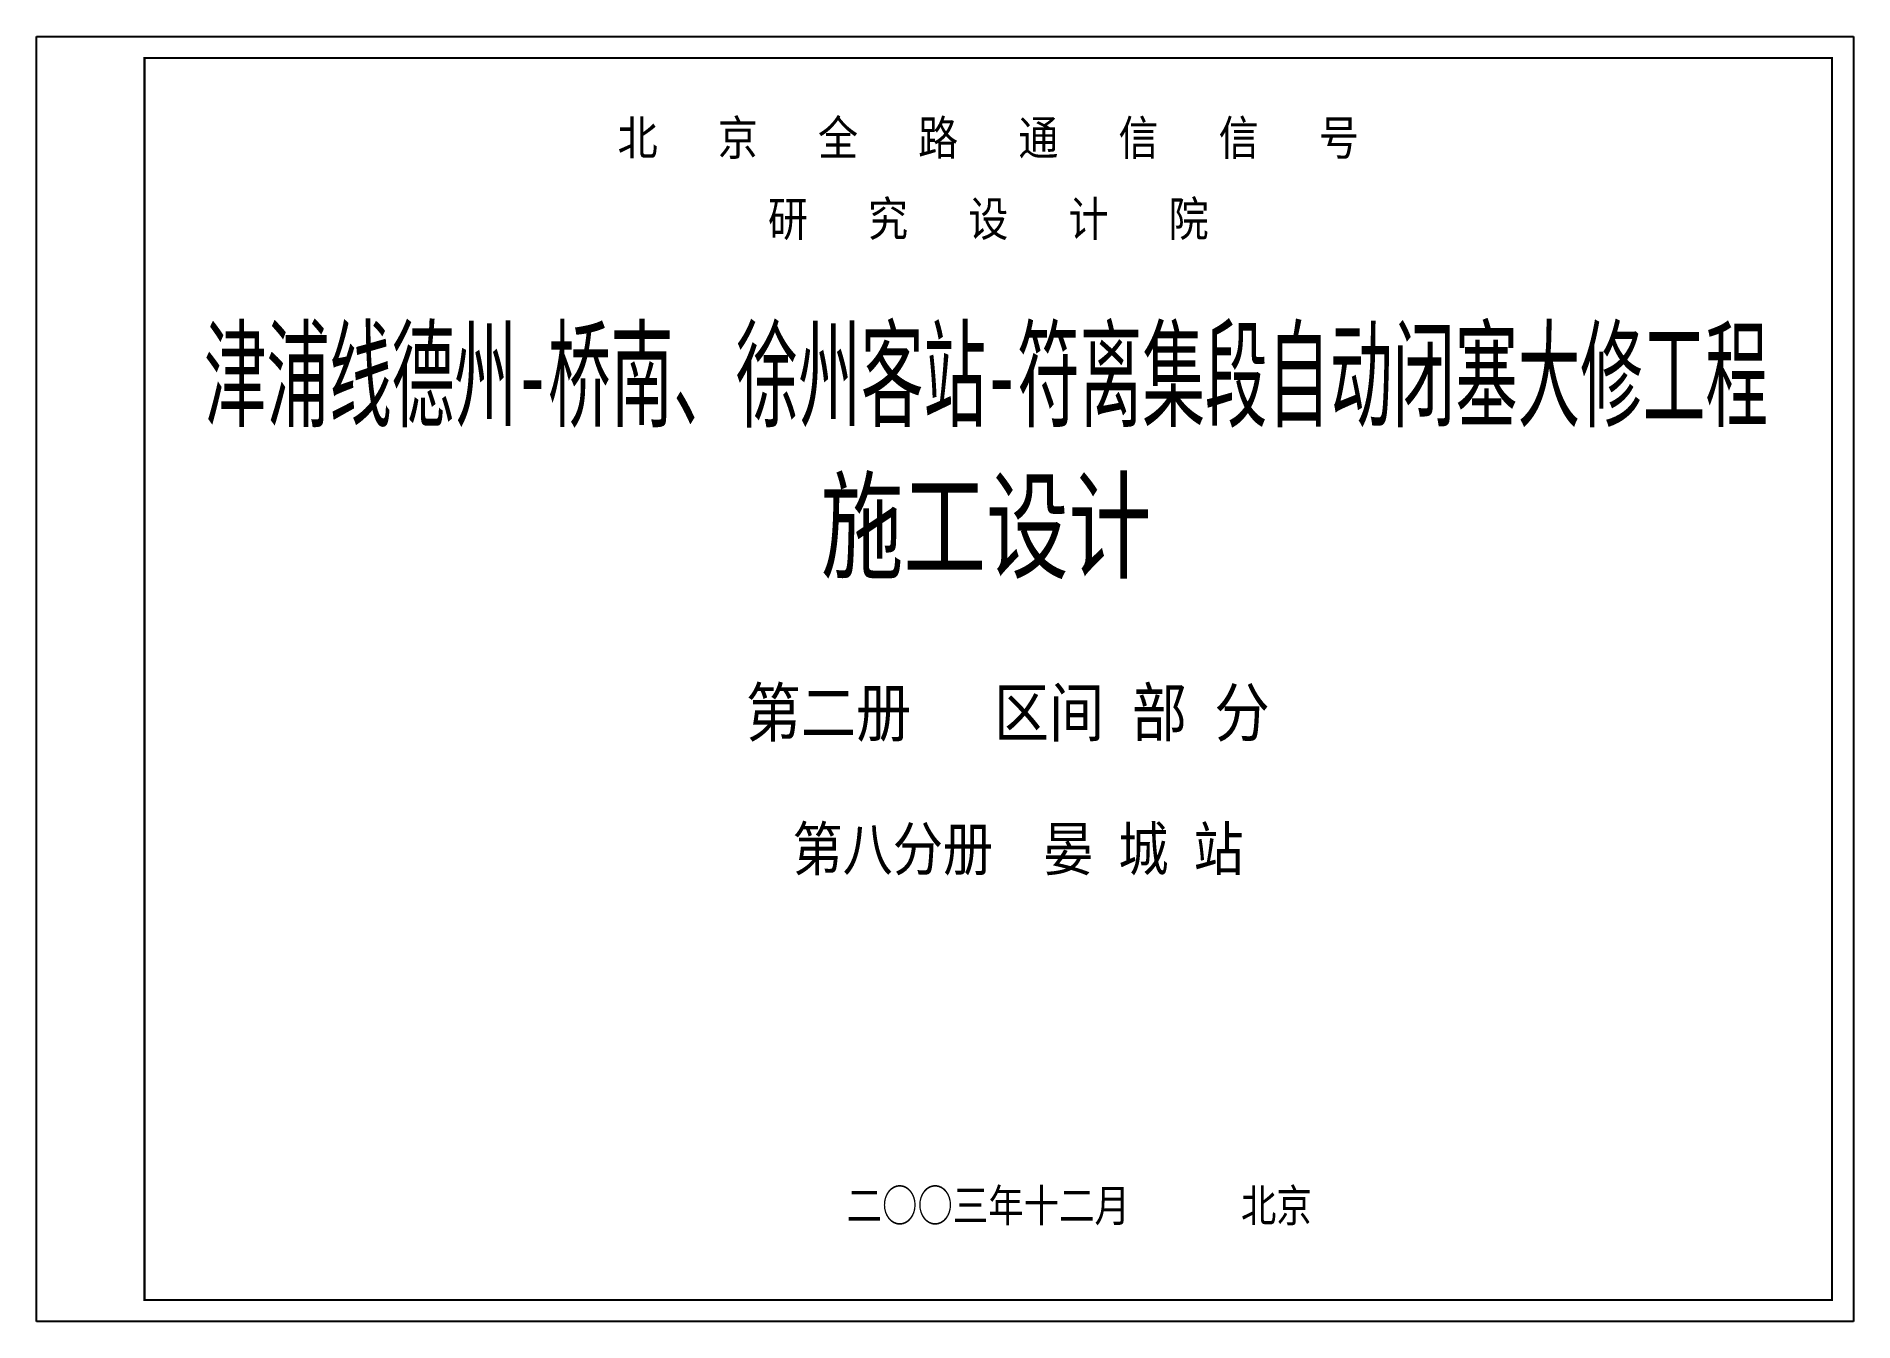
# Model space of a CAD drawing. Extents: x 0 to 420, y 0 to 297.
import ezdxf
from ezdxf.enums import TextEntityAlignment as Align

# ---------------------------------------------------------------- set-up
doc = ezdxf.new("R2010")
doc.units = 0
doc.header["$MEASUREMENT"] = 0
doc.layers.get('0').update_dxf_attribs({"linetype": 'CONTINUOUS'})
doc.layers.add('DEFINE', color=7, linetype='CONTINUOUS')
doc.styles.get("Standard").update_dxf_attribs({"font": 'SimSun.ttf', "width": 0.85})

msp = doc.modelspace()

# ---------------------------------------------------------------- linework, layer by layer
for p, q in [((0, 0), (0, 297)), ((0, 297), (420, 297)), ((420, 297), (420, 0)), ((420, 0), (0, 0))]:
    msp.add_line(p, q)
at = {"const_width": 0.5}
msp.add_lwpolyline([(25, 5), (415, 5), (415, 292), (25, 292)], close=True, dxfattribs=at)

# ---------------------------------------------------------------- texts
for s, height, width, p in [('北   京   全   路   通   信   信   号', 8, 0.85, (220, 273.75)), ('研   究   设   计   院', 8, 0.85, (220, 255)), ('北京', 7.5, 0.8, (286.58, 27))]:
    msp.add_text(s, height=height, dxfattribs=dict(width=width)).set_placement(p, align=Align.MIDDLE)
at = {"width": 0.7}
msp.add_text('施工设计', height=20, dxfattribs=at).set_placement((219.48, 173.85), align=Align.CENTER)
at = {"color": 7, "width": 0.85}
msp.add_text('第二册   区间 部 分', height=11, dxfattribs=at).set_placement((224.5, 135.25), align=Align.CENTER)
at = {"layer": 'DEFINE', "color": 5}
for s, height, width, p in [('津浦线德州-桥南、徐州客站-符离集段自动闭塞大修工程', 20, 0.53, (219.48, 208.85)), ('第八分册  晏 城 站', 10, 0.85, (226.89, 104.25))]:
    msp.add_text(s, height=height, dxfattribs=dict(at, width=width)).set_placement(p, align=Align.CENTER)
at = {"layer": 'DEFINE', "color": 5, "width": 0.8}
msp.add_text('二○○三年十二月', height=7.5, dxfattribs=at).set_placement((220, 27), align=Align.MIDDLE)

doc.saveas('drawing.dxf')
